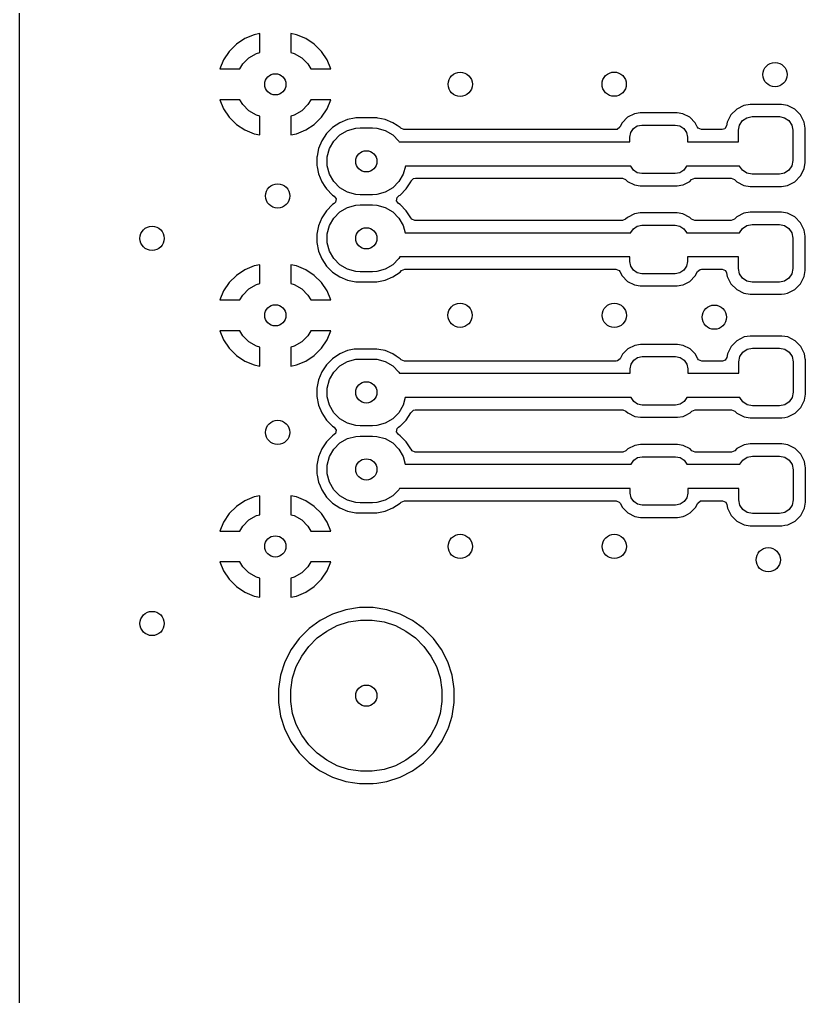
# Model space of a CAD drawing. Extents: x 2.36 to 5.14, y -5.39 to -2.61.
# Drawn here: x 2.364 to 2.874, y -3.992 to -3.358 of the extents above; entities that cross this region are included whole.
import ezdxf

# ---------------------------------------------------------------- set-up
doc = ezdxf.new("R2010")
doc.units = 0
doc.header["$MEASUREMENT"] = 0
doc.layers.add('BLACK', color=7, linetype='CONTINUOUS')

msp = doc.modelspace()

# ---------------------------------------------------------------- linework, layer by layer
at = {"layer": 'BLACK', "linetype": 'CONTINUOUS'}
for p, q in [((2.36396, -3.39), (2.36396, -3.28724)), ((2.52, -3.36709), (2.5163, -3.36782)), ((2.52, -3.3794), (2.52, -3.36709)), ((2.5437, -3.36782), (2.54, -3.36709)), ((2.54, -3.36709), (2.54, -3.3794)), ((2.51021, -3.37034), (2.50473, -3.37401)), ((2.5163, -3.36782), (2.51021, -3.37034)), ((2.5163, -3.36782), (2.5163, -3.36782)), ((2.54979, -3.37034), (2.5437, -3.36782)), ((2.5437, -3.36782), (2.5437, -3.36782)), ((2.55527, -3.37401), (2.54979, -3.37034)), ((2.50007, -3.37867), (2.49641, -3.38415)), ((2.50473, -3.37401), (2.50007, -3.37867)), ((2.50007, -3.37867), (2.50007, -3.37867)), ((2.50473, -3.37401), (2.50473, -3.37401)), ((2.51288, -3.38282), (2.51778, -3.37999)), ((2.51778, -3.37999), (2.52, -3.3794)), ((2.54, -3.3794), (2.54222, -3.37999)), ((2.54222, -3.37999), (2.54712, -3.38282)), ((2.55993, -3.37867), (2.55527, -3.37401)), ((2.56359, -3.38415), (2.55993, -3.37867)), ((2.49641, -3.38415), (2.49398, -3.39)), ((2.50888, -3.38682), (2.51288, -3.38282)), ((2.54712, -3.38282), (2.55112, -3.38682)), ((2.56602, -3.39), (2.56359, -3.38415)), ((2.36396, -3.44723), (2.36396, -3.39)), ((2.49398, -3.39), (2.50705, -3.39)), ((2.49398, -3.39), (2.49398, -3.39)), ((2.50705, -3.39), (2.50888, -3.38682)), ((2.55112, -3.38682), (2.55295, -3.39)), ((2.55295, -3.39), (2.56602, -3.39)), ((2.56602, -3.39), (2.56602, -3.39)), ((2.49398, -3.41), (2.49641, -3.41585)), ((2.50705, -3.41), (2.49398, -3.41)), ((2.50888, -3.41318), (2.50705, -3.41)), ((2.55295, -3.41), (2.55112, -3.41318)), ((2.56602, -3.41), (2.55295, -3.41)), ((2.56359, -3.41585), (2.56602, -3.41)), ((2.49641, -3.41585), (2.50007, -3.42133)), ((2.51288, -3.41718), (2.50888, -3.41318)), ((2.51778, -3.42001), (2.51288, -3.41718)), ((2.54712, -3.41718), (2.54222, -3.42001)), ((2.55112, -3.41318), (2.54712, -3.41718)), ((2.55993, -3.42133), (2.56359, -3.41585)), ((2.82946, -3.41614), (2.82571, -3.41989)), ((2.83419, -3.41373), (2.82946, -3.41614)), ((2.83811, -3.41311), (2.83419, -3.41373)), ((2.83419, -3.41373), (2.83419, -3.41373)), ((2.85846, -3.41311), (2.83811, -3.41311)), ((2.83811, -3.41311), (2.83811, -3.41311)), ((2.86239, -3.41373), (2.85846, -3.41311)), ((2.85846, -3.41311), (2.85846, -3.41311)), ((2.86712, -3.41614), (2.86239, -3.41373)), ((2.86239, -3.41373), (2.86239, -3.41373)), ((2.87087, -3.41989), (2.86712, -3.41614)), ((2.86712, -3.41614), (2.86712, -3.41614)), ((2.50007, -3.42133), (2.50473, -3.42599)), ((2.52, -3.4206), (2.51778, -3.42001)), ((2.52, -3.43291), (2.52, -3.4206)), ((2.54222, -3.42001), (2.54, -3.4206)), ((2.54, -3.4206), (2.54, -3.43291)), ((2.55527, -3.42599), (2.55993, -3.42133)), ((2.55993, -3.42133), (2.55993, -3.42133)), ((2.5769, -3.42291), (2.57178, -3.42504)), ((2.58148, -3.422), (2.5769, -3.42291)), ((2.5769, -3.42291), (2.5769, -3.42291)), ((2.58234, -3.42183), (2.58148, -3.422)), ((2.59577, -3.42183), (2.58234, -3.42183)), ((2.59663, -3.422), (2.59577, -3.42183)), ((2.60121, -3.42291), (2.59663, -3.422)), ((2.60634, -3.42504), (2.60121, -3.42291)), ((2.60121, -3.42291), (2.60121, -3.42291)), ((2.75859, -3.42143), (2.75506, -3.42496)), ((2.76304, -3.41916), (2.75859, -3.42143)), ((2.76673, -3.41858), (2.76304, -3.41916)), ((2.76304, -3.41916), (2.76304, -3.41916)), ((2.79087, -3.41858), (2.76673, -3.41858)), ((2.79456, -3.41916), (2.79087, -3.41858)), ((2.79901, -3.42143), (2.79456, -3.41916)), ((2.79456, -3.41916), (2.79456, -3.41916)), ((2.79456, -3.41916), (2.79456, -3.41916)), ((2.80254, -3.42496), (2.79901, -3.42143)), ((2.82571, -3.41989), (2.8233, -3.42462)), ((2.83125, -3.42647), (2.83317, -3.42359)), ((2.83317, -3.42359), (2.83604, -3.42167)), ((2.83604, -3.42167), (2.83943, -3.421)), ((2.83943, -3.421), (2.85715, -3.421)), ((2.85715, -3.421), (2.86054, -3.42167)), ((2.86054, -3.42167), (2.86341, -3.42359)), ((2.86341, -3.42359), (2.86533, -3.42647)), ((2.87328, -3.42462), (2.87087, -3.41989)), ((2.50473, -3.42599), (2.51021, -3.42966)), ((2.51021, -3.42966), (2.5163, -3.43218)), ((2.5437, -3.43218), (2.54979, -3.42966)), ((2.54979, -3.42966), (2.55527, -3.42599)), ((2.55527, -3.42599), (2.55527, -3.42599)), ((2.56716, -3.42812), (2.56324, -3.43204)), ((2.57178, -3.42504), (2.56716, -3.42812)), ((2.56716, -3.42812), (2.56716, -3.42812)), ((2.57194, -3.43282), (2.57683, -3.42999)), ((2.57683, -3.42999), (2.58229, -3.42853)), ((2.58229, -3.42853), (2.58512, -3.42835)), ((2.58512, -3.42835), (2.59299, -3.42835)), ((2.59299, -3.42835), (2.59582, -3.42853)), ((2.59582, -3.42853), (2.60128, -3.42999)), ((2.60128, -3.42999), (2.60617, -3.43282)), ((2.60897, -3.4268), (2.60634, -3.42504)), ((2.60634, -3.42504), (2.60634, -3.42504)), ((2.60634, -3.42504), (2.60634, -3.42504)), ((2.61095, -3.42812), (2.60897, -3.4268)), ((2.61138, -3.42855), (2.61095, -3.42812)), ((2.61344, -3.4294), (2.61138, -3.42855)), ((2.75101, -3.4294), (2.61344, -3.4294)), ((2.75191, -3.42926), (2.75101, -3.4294)), ((2.7536, -3.42781), (2.75191, -3.42926)), ((2.75379, -3.42745), (2.7536, -3.42781)), ((2.75506, -3.42496), (2.75379, -3.42745)), ((2.75506, -3.42496), (2.75506, -3.42496)), ((2.7607, -3.43133), (2.76241, -3.42878)), ((2.76241, -3.42878), (2.76496, -3.42707)), ((2.76496, -3.42707), (2.76797, -3.42647)), ((2.76797, -3.42647), (2.78963, -3.42647)), ((2.78963, -3.42647), (2.79264, -3.42707)), ((2.79264, -3.42707), (2.79519, -3.42878)), ((2.79519, -3.42878), (2.7969, -3.43133)), ((2.80384, -3.42751), (2.80254, -3.42496)), ((2.804, -3.42781), (2.80384, -3.42751)), ((2.80453, -3.42855), (2.804, -3.42781)), ((2.80659, -3.4294), (2.80453, -3.42855)), ((2.82005, -3.4294), (2.80659, -3.4294)), ((2.82177, -3.42885), (2.82005, -3.4294)), ((2.82293, -3.42695), (2.82177, -3.42885)), ((2.8233, -3.42462), (2.82293, -3.42695)), ((2.8233, -3.42462), (2.8233, -3.42462)), ((2.83057, -3.42986), (2.83125, -3.42647)), ((2.83057, -3.4373), (2.83057, -3.42986)), ((2.86533, -3.42647), (2.866, -3.42986)), ((2.866, -3.42986), (2.866, -3.44954)), ((2.8739, -3.42854), (2.87328, -3.42462)), ((2.8739, -3.45086), (2.8739, -3.42854)), ((2.8739, -3.42854), (2.8739, -3.42854)), ((2.5163, -3.43218), (2.5163, -3.43218)), ((2.5163, -3.43218), (2.52, -3.43291)), ((2.52, -3.43291), (2.52, -3.43291)), ((2.54, -3.43291), (2.5437, -3.43218)), ((2.5437, -3.43218), (2.5437, -3.43218)), ((2.56015, -3.43666), (2.55803, -3.44178)), ((2.56324, -3.43204), (2.56015, -3.43666)), ((2.56324, -3.43204), (2.56324, -3.43204)), ((2.56511, -3.44171), (2.56794, -3.43682)), ((2.56794, -3.43682), (2.57194, -3.43282)), ((2.60617, -3.43282), (2.61017, -3.43682)), ((2.61017, -3.43682), (2.61045, -3.4373)), ((2.7601, -3.43435), (2.7607, -3.43133)), ((2.7601, -3.4373), (2.7601, -3.43435)), ((2.7969, -3.43133), (2.7975, -3.43435)), ((2.7975, -3.43435), (2.7975, -3.4373)), ((2.55803, -3.44178), (2.55704, -3.44674)), ((2.55803, -3.44178), (2.55803, -3.44178)), ((2.56365, -3.44717), (2.56511, -3.44171)), ((2.61045, -3.4373), (2.7601, -3.4373)), ((2.7975, -3.4373), (2.83057, -3.4373)), ((2.36396, -3.54), (2.36396, -3.44723)), ((2.55704, -3.44674), (2.55695, -3.44723)), ((2.55695, -3.44723), (2.55695, -3.45277)), ((2.56365, -3.45283), (2.56365, -3.44717)), ((2.866, -3.44954), (2.86533, -3.45293)), ((2.55695, -3.45277), (2.55709, -3.45347)), ((2.55709, -3.45347), (2.55803, -3.45822)), ((2.56511, -3.45829), (2.56365, -3.45283)), ((2.6144, -3.45305), (2.613, -3.45829)), ((2.76069, -3.45305), (2.6144, -3.45305)), ((2.7607, -3.45311), (2.76069, -3.45305)), ((2.76241, -3.45566), (2.7607, -3.45311)), ((2.76496, -3.45737), (2.76241, -3.45566)), ((2.79519, -3.45566), (2.79264, -3.45737)), ((2.7969, -3.45311), (2.79519, -3.45566)), ((2.79691, -3.45305), (2.7969, -3.45311)), ((2.83132, -3.45305), (2.79691, -3.45305)), ((2.83317, -3.45581), (2.83132, -3.45305)), ((2.83604, -3.45773), (2.83317, -3.45581)), ((2.86341, -3.45581), (2.86054, -3.45773)), ((2.86533, -3.45293), (2.86341, -3.45581)), ((2.87087, -3.45951), (2.87328, -3.45478)), ((2.87328, -3.45478), (2.8739, -3.45086)), ((2.55803, -3.45822), (2.55803, -3.45822)), ((2.55803, -3.45822), (2.56012, -3.46326)), ((2.56794, -3.46318), (2.56511, -3.45829)), ((2.613, -3.45829), (2.61017, -3.46318)), ((2.61821, -3.46274), (2.61978, -3.46116)), ((2.61978, -3.46116), (2.6209, -3.46094)), ((2.6209, -3.46094), (2.75531, -3.46094)), ((2.75531, -3.46094), (2.75737, -3.46179)), ((2.75737, -3.46179), (2.75859, -3.46301)), ((2.76797, -3.45797), (2.76496, -3.45737)), ((2.78963, -3.45797), (2.76797, -3.45797)), ((2.79264, -3.45737), (2.78963, -3.45797)), ((2.79901, -3.46301), (2.80023, -3.46179)), ((2.80023, -3.46179), (2.80229, -3.46094)), ((2.80229, -3.46094), (2.82593, -3.46094)), ((2.82593, -3.46094), (2.82799, -3.46179)), ((2.82799, -3.46179), (2.82946, -3.46326)), ((2.83943, -3.4584), (2.83604, -3.45773)), ((2.85715, -3.4584), (2.83943, -3.4584)), ((2.86054, -3.45773), (2.85715, -3.4584)), ((2.86712, -3.46326), (2.87087, -3.45951)), ((2.56012, -3.46326), (2.56015, -3.46334)), ((2.56015, -3.46334), (2.56213, -3.46629)), ((2.56213, -3.46629), (2.56324, -3.46796)), ((2.56324, -3.46796), (2.56716, -3.47188)), ((2.57194, -3.46718), (2.56794, -3.46318)), ((2.57683, -3.47001), (2.57194, -3.46718)), ((2.60617, -3.46718), (2.60128, -3.47001)), ((2.61017, -3.46318), (2.60617, -3.46718)), ((2.61095, -3.47188), (2.61487, -3.46796)), ((2.61487, -3.46796), (2.61796, -3.46334)), ((2.61796, -3.46334), (2.61809, -3.46301)), ((2.61809, -3.46301), (2.61821, -3.46274)), ((2.75859, -3.46301), (2.76304, -3.46528)), ((2.76304, -3.46528), (2.76673, -3.46586)), ((2.76673, -3.46586), (2.79087, -3.46586)), ((2.79087, -3.46586), (2.79456, -3.46528)), ((2.79087, -3.46586), (2.79087, -3.46586)), ((2.79456, -3.46528), (2.79464, -3.46523)), ((2.79456, -3.46528), (2.79456, -3.46528)), ((2.79464, -3.46523), (2.79901, -3.46301)), ((2.82946, -3.46326), (2.83419, -3.46567)), ((2.83419, -3.46567), (2.83811, -3.46629)), ((2.83811, -3.46629), (2.83811, -3.46629)), ((2.83811, -3.46629), (2.85846, -3.46629)), ((2.85846, -3.46629), (2.8611, -3.46588)), ((2.8611, -3.46588), (2.86239, -3.46567)), ((2.86239, -3.46567), (2.86712, -3.46326)), ((2.56716, -3.47188), (2.5682, -3.47258)), ((2.5682, -3.47258), (2.56944, -3.47443)), ((2.56944, -3.47443), (2.56901, -3.47662)), ((2.58229, -3.47147), (2.57683, -3.47001)), ((2.58512, -3.47165), (2.58229, -3.47147)), ((2.59299, -3.47165), (2.58512, -3.47165)), ((2.59582, -3.47147), (2.59299, -3.47165)), ((2.60128, -3.47001), (2.59582, -3.47147)), ((2.60867, -3.47557), (2.6091, -3.47338)), ((2.6091, -3.47338), (2.60991, -3.47258)), ((2.60991, -3.47258), (2.6104, -3.47225)), ((2.6104, -3.47225), (2.61095, -3.47188)), ((2.56716, -3.47812), (2.56324, -3.48204)), ((2.5682, -3.47742), (2.56716, -3.47812)), ((2.56716, -3.47812), (2.56716, -3.47812)), ((2.56901, -3.47662), (2.5682, -3.47742)), ((2.57194, -3.48282), (2.57683, -3.47999)), ((2.57683, -3.47999), (2.58229, -3.47853)), ((2.58229, -3.47853), (2.58512, -3.47835)), ((2.58512, -3.47835), (2.59299, -3.47835)), ((2.59299, -3.47835), (2.59582, -3.47853)), ((2.59582, -3.47853), (2.60128, -3.47999)), ((2.60128, -3.47999), (2.60617, -3.48282)), ((2.60991, -3.47742), (2.60867, -3.47557)), ((2.61095, -3.47812), (2.60991, -3.47742)), ((2.61487, -3.48204), (2.61095, -3.47812)), ((2.61095, -3.47812), (2.61095, -3.47812)), ((2.56015, -3.48666), (2.55803, -3.49178)), ((2.56324, -3.48204), (2.56015, -3.48666)), ((2.56324, -3.48204), (2.56324, -3.48204)), ((2.56511, -3.49171), (2.56794, -3.48682)), ((2.56794, -3.48682), (2.57194, -3.48282)), ((2.60617, -3.48282), (2.61017, -3.48682)), ((2.61017, -3.48682), (2.613, -3.49171)), ((2.61796, -3.48666), (2.61487, -3.48204)), ((2.61796, -3.48667), (2.61796, -3.48666)), ((2.61796, -3.48666), (2.61796, -3.48666)), ((2.61802, -3.48678), (2.61796, -3.48667)), ((2.61803, -3.48678), (2.61802, -3.48678)), ((2.61859, -3.48761), (2.61803, -3.48678)), ((2.62065, -3.48846), (2.61859, -3.48761)), ((2.75737, -3.48761), (2.75531, -3.48846)), ((2.75859, -3.48639), (2.75737, -3.48761)), ((2.76304, -3.48412), (2.75859, -3.48639)), ((2.76673, -3.48354), (2.76304, -3.48412)), ((2.76304, -3.48412), (2.76304, -3.48412)), ((2.79087, -3.48354), (2.76673, -3.48354)), ((2.79456, -3.48412), (2.79087, -3.48354)), ((2.79901, -3.48639), (2.79456, -3.48412)), ((2.79456, -3.48412), (2.79456, -3.48412)), ((2.79456, -3.48412), (2.79456, -3.48412)), ((2.80023, -3.48761), (2.79901, -3.48639)), ((2.79901, -3.48639), (2.79901, -3.48639)), ((2.80229, -3.48846), (2.80023, -3.48761)), ((2.82799, -3.48761), (2.82593, -3.48846)), ((2.82946, -3.48614), (2.82799, -3.48761)), ((2.83419, -3.48373), (2.82946, -3.48614)), ((2.82946, -3.48614), (2.82946, -3.48614)), ((2.83811, -3.48311), (2.83419, -3.48373)), ((2.83419, -3.48373), (2.83419, -3.48373)), ((2.85846, -3.48311), (2.83811, -3.48311)), ((2.83811, -3.48311), (2.83811, -3.48311)), ((2.86239, -3.48373), (2.85846, -3.48311)), ((2.85846, -3.48311), (2.85846, -3.48311)), ((2.86712, -3.48614), (2.86239, -3.48373)), ((2.86239, -3.48373), (2.86239, -3.48373)), ((2.87087, -3.48989), (2.86712, -3.48614)), ((2.86712, -3.48614), (2.86712, -3.48614)), ((2.55803, -3.49178), (2.55695, -3.49723)), ((2.55803, -3.49178), (2.55803, -3.49178)), ((2.56365, -3.49717), (2.56511, -3.49171)), ((2.613, -3.49171), (2.61424, -3.49635)), ((2.75531, -3.48846), (2.62065, -3.48846)), ((2.7607, -3.49629), (2.76241, -3.49374)), ((2.76241, -3.49374), (2.76496, -3.49203)), ((2.76496, -3.49203), (2.76797, -3.49143)), ((2.76797, -3.49143), (2.78963, -3.49143)), ((2.78963, -3.49143), (2.79264, -3.49203)), ((2.79264, -3.49203), (2.79519, -3.49374)), ((2.79519, -3.49374), (2.7969, -3.49629)), ((2.82593, -3.48846), (2.80229, -3.48846)), ((2.83132, -3.49635), (2.83317, -3.49359)), ((2.83317, -3.49359), (2.83604, -3.49167)), ((2.83604, -3.49167), (2.83943, -3.491)), ((2.83943, -3.491), (2.85715, -3.491)), ((2.85715, -3.491), (2.86054, -3.49167)), ((2.86054, -3.49167), (2.86341, -3.49359)), ((2.86341, -3.49359), (2.86533, -3.49647)), ((2.87328, -3.49462), (2.87087, -3.48989)), ((2.55695, -3.49723), (2.55695, -3.50277)), ((2.56365, -3.50283), (2.56365, -3.49717)), ((2.61424, -3.49635), (2.76069, -3.49635)), ((2.76069, -3.49635), (2.7607, -3.49629)), ((2.7969, -3.49629), (2.79691, -3.49635)), ((2.79691, -3.49635), (2.83132, -3.49635)), ((2.86533, -3.49647), (2.866, -3.49986)), ((2.866, -3.49986), (2.866, -3.51954)), ((2.8739, -3.49854), (2.87328, -3.49462)), ((2.8739, -3.52086), (2.8739, -3.49854)), ((2.55695, -3.50277), (2.55803, -3.50822)), ((2.56511, -3.50829), (2.56365, -3.50283)), ((2.55803, -3.50822), (2.55803, -3.50822)), ((2.55803, -3.50822), (2.56015, -3.51334)), ((2.56794, -3.51318), (2.56511, -3.50829)), ((2.57194, -3.51718), (2.56794, -3.51318)), ((2.61017, -3.51318), (2.60617, -3.51718)), ((2.61079, -3.5121), (2.61017, -3.51318)), ((2.7601, -3.5121), (2.61079, -3.5121)), ((2.7601, -3.51505), (2.7601, -3.5121)), ((2.83057, -3.5121), (2.7975, -3.5121)), ((2.7975, -3.5121), (2.7975, -3.51505)), ((2.83057, -3.51954), (2.83057, -3.5121)), ((2.5163, -3.51782), (2.51021, -3.52034)), ((2.52, -3.51709), (2.5163, -3.51782)), ((2.5163, -3.51782), (2.5163, -3.51782)), ((2.52, -3.5294), (2.52, -3.51709)), ((2.5437, -3.51782), (2.54, -3.51709)), ((2.54, -3.51709), (2.54, -3.5294)), ((2.54979, -3.52034), (2.5437, -3.51782)), ((2.5437, -3.51782), (2.5437, -3.51782)), ((2.56015, -3.51334), (2.56324, -3.51796)), ((2.56324, -3.51796), (2.56716, -3.52188)), ((2.57683, -3.52001), (2.57194, -3.51718)), ((2.60617, -3.51718), (2.60128, -3.52001)), ((2.7607, -3.51807), (2.7601, -3.51505)), ((2.76241, -3.52062), (2.7607, -3.51807)), ((2.7969, -3.51807), (2.79519, -3.52062)), ((2.7975, -3.51505), (2.7969, -3.51807)), ((2.83125, -3.52293), (2.83057, -3.51954)), ((2.866, -3.51954), (2.86533, -3.52293)), ((2.50473, -3.52401), (2.50007, -3.52867)), ((2.51021, -3.52034), (2.50473, -3.52401)), ((2.50473, -3.52401), (2.50473, -3.52401)), ((2.55527, -3.52401), (2.54979, -3.52034)), ((2.55993, -3.52867), (2.55527, -3.52401)), ((2.56716, -3.52188), (2.57177, -3.52496)), ((2.57177, -3.52496), (2.5769, -3.52709)), ((2.58229, -3.52147), (2.57683, -3.52001)), ((2.58512, -3.52165), (2.58229, -3.52147)), ((2.59299, -3.52165), (2.58512, -3.52165)), ((2.59582, -3.52147), (2.59299, -3.52165)), ((2.60128, -3.52001), (2.59582, -3.52147)), ((2.60121, -3.52709), (2.60634, -3.52496)), ((2.60634, -3.52496), (2.61095, -3.52188)), ((2.61095, -3.52188), (2.61198, -3.52085)), ((2.61198, -3.52085), (2.61404, -3.52)), ((2.61404, -3.52), (2.75101, -3.52)), ((2.75101, -3.52), (2.75307, -3.52085)), ((2.75307, -3.52085), (2.7536, -3.52159)), ((2.7536, -3.52159), (2.75506, -3.52444)), ((2.75506, -3.52444), (2.75859, -3.52797)), ((2.76496, -3.52233), (2.76241, -3.52062)), ((2.76797, -3.52293), (2.76496, -3.52233)), ((2.78963, -3.52293), (2.76797, -3.52293)), ((2.79264, -3.52233), (2.78963, -3.52293)), ((2.79519, -3.52062), (2.79264, -3.52233)), ((2.79901, -3.52797), (2.80254, -3.52444)), ((2.80254, -3.52444), (2.804, -3.52159)), ((2.804, -3.52159), (2.80569, -3.52014)), ((2.80569, -3.52014), (2.80659, -3.52)), ((2.80659, -3.52), (2.82005, -3.52)), ((2.82005, -3.52), (2.82211, -3.52085)), ((2.82211, -3.52085), (2.82293, -3.52245)), ((2.82293, -3.52245), (2.8233, -3.52478)), ((2.8233, -3.52478), (2.8233, -3.52478)), ((2.8233, -3.52478), (2.82571, -3.52951)), ((2.83317, -3.52581), (2.83125, -3.52293)), ((2.83604, -3.52773), (2.83317, -3.52581)), ((2.86341, -3.52581), (2.86054, -3.52773)), ((2.86533, -3.52293), (2.86341, -3.52581)), ((2.87087, -3.52951), (2.87328, -3.52478)), ((2.87328, -3.52478), (2.8739, -3.52086)), ((2.50007, -3.52867), (2.49641, -3.53415)), ((2.50007, -3.52867), (2.50007, -3.52867)), ((2.51288, -3.53282), (2.51778, -3.52999)), ((2.51778, -3.52999), (2.52, -3.5294)), ((2.54, -3.5294), (2.54222, -3.52999)), ((2.54222, -3.52999), (2.54712, -3.53282)), ((2.56359, -3.53415), (2.55993, -3.52867)), ((2.5769, -3.52709), (2.58234, -3.52817)), ((2.58234, -3.52817), (2.58234, -3.52817)), ((2.58234, -3.52817), (2.59577, -3.52817)), ((2.59577, -3.52817), (2.60121, -3.52709)), ((2.59577, -3.52817), (2.59577, -3.52817)), ((2.75859, -3.52797), (2.76304, -3.53024)), ((2.76304, -3.53024), (2.76673, -3.53082)), ((2.76673, -3.53082), (2.79087, -3.53082)), ((2.79087, -3.53082), (2.79456, -3.53024)), ((2.79087, -3.53082), (2.79087, -3.53082)), ((2.79456, -3.53024), (2.79474, -3.53015)), ((2.79456, -3.53024), (2.79456, -3.53024)), ((2.79474, -3.53015), (2.79901, -3.52797)), ((2.82571, -3.52951), (2.82946, -3.53326)), ((2.83943, -3.5284), (2.83604, -3.52773)), ((2.85715, -3.5284), (2.83943, -3.5284)), ((2.86054, -3.52773), (2.85715, -3.5284)), ((2.86712, -3.53326), (2.87087, -3.52951)), ((2.49641, -3.53415), (2.49398, -3.54)), ((2.50705, -3.54), (2.50888, -3.53682)), ((2.50888, -3.53682), (2.51288, -3.53282)), ((2.54712, -3.53282), (2.55112, -3.53682)), ((2.55112, -3.53682), (2.55295, -3.54)), ((2.56602, -3.54), (2.56359, -3.53415)), ((2.82946, -3.53326), (2.83419, -3.53567)), ((2.83419, -3.53567), (2.83811, -3.53629)), ((2.83811, -3.53629), (2.83811, -3.53629)), ((2.83811, -3.53629), (2.85846, -3.53629)), ((2.85846, -3.53629), (2.86043, -3.53598)), ((2.86043, -3.53598), (2.86239, -3.53567)), ((2.86239, -3.53567), (2.86712, -3.53326)), ((2.36396, -3.59723), (2.36396, -3.54)), ((2.49398, -3.54), (2.50705, -3.54)), ((2.49398, -3.54), (2.49398, -3.54)), ((2.55295, -3.54), (2.56602, -3.54)), ((2.56602, -3.54), (2.56602, -3.54)), ((2.49398, -3.56), (2.49641, -3.56585)), ((2.50705, -3.56), (2.49398, -3.56)), ((2.50888, -3.56318), (2.50705, -3.56)), ((2.51288, -3.56718), (2.50888, -3.56318)), ((2.55112, -3.56318), (2.54712, -3.56718)), ((2.55295, -3.56), (2.55112, -3.56318)), ((2.56602, -3.56), (2.55295, -3.56)), ((2.56359, -3.56585), (2.56602, -3.56)), ((2.83831, -3.56341), (2.83439, -3.56403)), ((2.85866, -3.56341), (2.83831, -3.56341)), ((2.83831, -3.56341), (2.83831, -3.56341)), ((2.86259, -3.56403), (2.85866, -3.56341)), ((2.85866, -3.56341), (2.85866, -3.56341)), ((2.49641, -3.56585), (2.50007, -3.57133)), ((2.51778, -3.57001), (2.51288, -3.56718)), ((2.52, -3.5706), (2.51778, -3.57001)), ((2.54222, -3.57001), (2.54, -3.5706)), ((2.54712, -3.56718), (2.54222, -3.57001)), ((2.55993, -3.57133), (2.56359, -3.56585)), ((2.76324, -3.56946), (2.75879, -3.57173)), ((2.76693, -3.56888), (2.76324, -3.56946)), ((2.76324, -3.56946), (2.76324, -3.56946)), ((2.79107, -3.56888), (2.76693, -3.56888)), ((2.79476, -3.56946), (2.79107, -3.56888)), ((2.79921, -3.57173), (2.79476, -3.56946)), ((2.79476, -3.56946), (2.79476, -3.56946)), ((2.79476, -3.56946), (2.79476, -3.56946)), ((2.82591, -3.57019), (2.8235, -3.57492)), ((2.82966, -3.56644), (2.82591, -3.57019)), ((2.83439, -3.56403), (2.82966, -3.56644)), ((2.83439, -3.56403), (2.83439, -3.56403)), ((2.86732, -3.56644), (2.86259, -3.56403)), ((2.86259, -3.56403), (2.86259, -3.56403)), ((2.87107, -3.57019), (2.86732, -3.56644)), ((2.86732, -3.56644), (2.86732, -3.56644)), ((2.87347, -3.57491), (2.87107, -3.57019)), ((2.50007, -3.57133), (2.50473, -3.57599)), ((2.50473, -3.57599), (2.51021, -3.57966)), ((2.52, -3.58291), (2.52, -3.5706)), ((2.54, -3.5706), (2.54, -3.58291)), ((2.54979, -3.57966), (2.55527, -3.57599)), ((2.55527, -3.57599), (2.55993, -3.57133)), ((2.55527, -3.57599), (2.55527, -3.57599)), ((2.55993, -3.57133), (2.55993, -3.57133)), ((2.57178, -3.57504), (2.56716, -3.57812)), ((2.5769, -3.57291), (2.57178, -3.57504)), ((2.58127, -3.57204), (2.5769, -3.57291)), ((2.5769, -3.57291), (2.5769, -3.57291)), ((2.58234, -3.57183), (2.58127, -3.57204)), ((2.59577, -3.57183), (2.58234, -3.57183)), ((2.59709, -3.57209), (2.59577, -3.57183)), ((2.60121, -3.57291), (2.59709, -3.57209)), ((2.60634, -3.57504), (2.60121, -3.57291)), ((2.60121, -3.57291), (2.60121, -3.57291)), ((2.60835, -3.57638), (2.60634, -3.57504)), ((2.60634, -3.57504), (2.60634, -3.57504)), ((2.60634, -3.57504), (2.60634, -3.57504)), ((2.61095, -3.57812), (2.60835, -3.57638)), ((2.75526, -3.57526), (2.75399, -3.57774)), ((2.75879, -3.57173), (2.75526, -3.57526)), ((2.75526, -3.57526), (2.75526, -3.57526)), ((2.80274, -3.57526), (2.79921, -3.57173)), ((2.80409, -3.57791), (2.80274, -3.57526)), ((2.8235, -3.57492), (2.82313, -3.57725)), ((2.8235, -3.57492), (2.8235, -3.57492)), ((2.83145, -3.57677), (2.83337, -3.57389)), ((2.83337, -3.57389), (2.83624, -3.57197)), ((2.83624, -3.57197), (2.83963, -3.5713)), ((2.83963, -3.5713), (2.85735, -3.5713)), ((2.85735, -3.5713), (2.86074, -3.57197)), ((2.86074, -3.57197), (2.86361, -3.57389)), ((2.86361, -3.57389), (2.86553, -3.57677)), ((2.87348, -3.57492), (2.87347, -3.57491)), ((2.87398, -3.57812), (2.87348, -3.57492)), ((2.87348, -3.57492), (2.87348, -3.57492)), ((2.51021, -3.57966), (2.5163, -3.58218)), ((2.5163, -3.58218), (2.5163, -3.58218)), ((2.5163, -3.58218), (2.52, -3.58291)), ((2.52, -3.58291), (2.52, -3.58291)), ((2.54, -3.58291), (2.5437, -3.58218)), ((2.5437, -3.58218), (2.54979, -3.57966)), ((2.5437, -3.58218), (2.5437, -3.58218)), ((2.56324, -3.58204), (2.56015, -3.58666)), ((2.56716, -3.57812), (2.56324, -3.58204)), ((2.56324, -3.58204), (2.56324, -3.58204)), ((2.56716, -3.57812), (2.56716, -3.57812)), ((2.56794, -3.58682), (2.57194, -3.58282)), ((2.57194, -3.58282), (2.57683, -3.57999)), ((2.57683, -3.57999), (2.58229, -3.57853)), ((2.58229, -3.57853), (2.58512, -3.57835)), ((2.58512, -3.57835), (2.59299, -3.57835)), ((2.59299, -3.57835), (2.59582, -3.57853)), ((2.59582, -3.57853), (2.60128, -3.57999)), ((2.60128, -3.57999), (2.60617, -3.58282)), ((2.60617, -3.58282), (2.61017, -3.58682)), ((2.61168, -3.57885), (2.61095, -3.57812)), ((2.61374, -3.5797), (2.61168, -3.57885)), ((2.75121, -3.5797), (2.61374, -3.5797)), ((2.75211, -3.57956), (2.75121, -3.5797)), ((2.7538, -3.57811), (2.75211, -3.57956)), ((2.75399, -3.57774), (2.7538, -3.57811)), ((2.7603, -3.58465), (2.7609, -3.58163)), ((2.7609, -3.58163), (2.76261, -3.57908)), ((2.76261, -3.57908), (2.76516, -3.57737)), ((2.76516, -3.57737), (2.76817, -3.57677)), ((2.76817, -3.57677), (2.78983, -3.57677)), ((2.78983, -3.57677), (2.79284, -3.57737)), ((2.79284, -3.57737), (2.79539, -3.57908)), ((2.79539, -3.57908), (2.7971, -3.58163)), ((2.7971, -3.58163), (2.7977, -3.58465)), ((2.8042, -3.57811), (2.80409, -3.57791)), ((2.80473, -3.57885), (2.8042, -3.57811)), ((2.80679, -3.5797), (2.80473, -3.57885)), ((2.82025, -3.5797), (2.80679, -3.5797)), ((2.82197, -3.57915), (2.82025, -3.5797)), ((2.82313, -3.57725), (2.82197, -3.57915)), ((2.83077, -3.58016), (2.83145, -3.57677)), ((2.83077, -3.5876), (2.83077, -3.58016)), ((2.86553, -3.57677), (2.8662, -3.58016)), ((2.8662, -3.58016), (2.8662, -3.59984)), ((2.8741, -3.57884), (2.87398, -3.57812)), ((2.8741, -3.60116), (2.8741, -3.57884)), ((2.56015, -3.58666), (2.55803, -3.59178)), ((2.56511, -3.59171), (2.56794, -3.58682)), ((2.61017, -3.58682), (2.61062, -3.5876)), ((2.61062, -3.5876), (2.7603, -3.5876)), ((2.7603, -3.5876), (2.7603, -3.58465)), ((2.7977, -3.58465), (2.7977, -3.5876)), ((2.7977, -3.5876), (2.83077, -3.5876)), ((2.55803, -3.59178), (2.55695, -3.59723)), ((2.55803, -3.59178), (2.55803, -3.59178)), ((2.56365, -3.59717), (2.56511, -3.59171)), ((2.36396, -3.69), (2.36396, -3.59723)), ((2.55695, -3.59723), (2.55695, -3.60277)), ((2.56365, -3.60283), (2.56365, -3.59717)), ((2.8662, -3.59984), (2.86553, -3.60323)), ((2.87348, -3.60508), (2.8741, -3.60116)), ((2.55695, -3.60277), (2.55803, -3.60822)), ((2.55803, -3.60822), (2.55803, -3.60822)), ((2.55803, -3.60822), (2.56014, -3.6133)), ((2.56511, -3.60829), (2.56365, -3.60283)), ((2.56794, -3.61318), (2.56511, -3.60829)), ((2.613, -3.60829), (2.61017, -3.61318)), ((2.61432, -3.60335), (2.613, -3.60829)), ((2.76089, -3.60335), (2.61432, -3.60335)), ((2.7609, -3.60341), (2.76089, -3.60335)), ((2.76261, -3.60596), (2.7609, -3.60341)), ((2.76516, -3.60767), (2.76261, -3.60596)), ((2.76817, -3.60827), (2.76516, -3.60767)), ((2.78983, -3.60827), (2.76817, -3.60827)), ((2.79284, -3.60767), (2.78983, -3.60827)), ((2.79539, -3.60596), (2.79284, -3.60767)), ((2.7971, -3.60341), (2.79539, -3.60596)), ((2.79711, -3.60335), (2.7971, -3.60341)), ((2.83152, -3.60335), (2.79711, -3.60335)), ((2.83337, -3.60611), (2.83152, -3.60335)), ((2.83624, -3.60803), (2.83337, -3.60611)), ((2.83963, -3.6087), (2.83624, -3.60803)), ((2.86074, -3.60803), (2.85735, -3.6087)), ((2.86361, -3.60611), (2.86074, -3.60803)), ((2.86553, -3.60323), (2.86361, -3.60611)), ((2.87107, -3.60981), (2.87348, -3.60508)), ((2.56014, -3.6133), (2.56015, -3.61334)), ((2.56015, -3.61334), (2.56122, -3.61494)), ((2.57194, -3.61718), (2.56794, -3.61318)), ((2.61017, -3.61318), (2.60617, -3.61718)), ((2.61487, -3.61796), (2.61796, -3.61334)), ((2.61796, -3.61334), (2.61808, -3.61304)), ((2.61808, -3.61304), (2.61966, -3.61146)), ((2.61966, -3.61146), (2.62077, -3.61124)), ((2.62077, -3.61124), (2.75551, -3.61124)), ((2.75551, -3.61124), (2.75757, -3.61209)), ((2.75757, -3.61209), (2.75879, -3.61331)), ((2.75879, -3.61331), (2.76324, -3.61558)), ((2.79601, -3.61494), (2.79921, -3.61331)), ((2.79921, -3.61331), (2.80043, -3.61209)), ((2.80043, -3.61209), (2.80249, -3.61124)), ((2.80249, -3.61124), (2.82613, -3.61124)), ((2.82613, -3.61124), (2.82819, -3.61209)), ((2.82819, -3.61209), (2.82966, -3.61356)), ((2.82966, -3.61356), (2.83439, -3.61597)), ((2.85735, -3.6087), (2.83963, -3.6087)), ((2.86259, -3.61597), (2.86732, -3.61356)), ((2.86732, -3.61356), (2.87107, -3.60981)), ((2.56122, -3.61494), (2.56324, -3.61796)), ((2.56324, -3.61796), (2.56716, -3.62188)), ((2.57683, -3.62001), (2.57194, -3.61718)), ((2.58229, -3.62147), (2.57683, -3.62001)), ((2.60128, -3.62001), (2.59582, -3.62147)), ((2.60617, -3.61718), (2.60128, -3.62001)), ((2.61095, -3.62188), (2.61487, -3.61796)), ((2.76324, -3.61558), (2.76693, -3.61616)), ((2.76693, -3.61616), (2.79107, -3.61616)), ((2.79107, -3.61616), (2.79476, -3.61558)), ((2.79107, -3.61616), (2.79107, -3.61616)), ((2.79476, -3.61558), (2.79601, -3.61494)), ((2.79476, -3.61558), (2.79476, -3.61558)), ((2.83439, -3.61597), (2.83831, -3.61659)), ((2.83831, -3.61659), (2.83831, -3.61659)), ((2.83831, -3.61659), (2.85866, -3.61659)), ((2.85866, -3.61659), (2.86063, -3.61628)), ((2.86063, -3.61628), (2.86259, -3.61597)), ((2.56716, -3.62188), (2.5682, -3.62258)), ((2.5682, -3.62258), (2.56944, -3.62443)), ((2.56901, -3.62662), (2.5682, -3.62742)), ((2.56944, -3.62443), (2.56901, -3.62662)), ((2.58512, -3.62165), (2.58229, -3.62147)), ((2.59299, -3.62165), (2.58512, -3.62165)), ((2.59582, -3.62147), (2.59299, -3.62165)), ((2.60867, -3.62557), (2.6091, -3.62338)), ((2.60991, -3.62742), (2.60867, -3.62557)), ((2.6091, -3.62338), (2.60991, -3.62258)), ((2.60991, -3.62258), (2.61089, -3.62192)), ((2.61089, -3.62192), (2.61095, -3.62188)), ((2.56324, -3.63204), (2.56015, -3.63666)), ((2.56716, -3.62812), (2.56324, -3.63204)), ((2.56324, -3.63204), (2.56324, -3.63204)), ((2.5682, -3.62742), (2.56716, -3.62812)), ((2.56716, -3.62812), (2.56716, -3.62812)), ((2.56794, -3.63682), (2.57194, -3.63282)), ((2.57194, -3.63282), (2.57683, -3.62999)), ((2.57683, -3.62999), (2.58229, -3.62853)), ((2.58229, -3.62853), (2.58512, -3.62835)), ((2.58512, -3.62835), (2.59299, -3.62835)), ((2.59299, -3.62835), (2.59582, -3.62853)), ((2.59582, -3.62853), (2.60128, -3.62999)), ((2.60128, -3.62999), (2.60617, -3.63282)), ((2.60617, -3.63282), (2.61017, -3.63682)), ((2.61095, -3.62812), (2.60991, -3.62742)), ((2.61487, -3.63204), (2.61095, -3.62812)), ((2.61095, -3.62812), (2.61095, -3.62812)), ((2.61095, -3.62812), (2.61095, -3.62812)), ((2.61796, -3.63666), (2.61487, -3.63204)), ((2.83831, -3.63341), (2.83439, -3.63403)), ((2.85866, -3.63341), (2.83831, -3.63341)), ((2.83831, -3.63341), (2.83831, -3.63341)), ((2.86259, -3.63403), (2.85866, -3.63341)), ((2.85866, -3.63341), (2.85866, -3.63341)), ((2.56015, -3.63666), (2.55803, -3.64178)), ((2.56511, -3.64171), (2.56794, -3.63682)), ((2.61017, -3.63682), (2.613, -3.64171)), ((2.61797, -3.63669), (2.61796, -3.63666)), ((2.61808, -3.63696), (2.61797, -3.63669)), ((2.61871, -3.63791), (2.61808, -3.63696)), ((2.62077, -3.63876), (2.61871, -3.63791)), ((2.75551, -3.63876), (2.62077, -3.63876)), ((2.75757, -3.63791), (2.75551, -3.63876)), ((2.75879, -3.63669), (2.75757, -3.63791)), ((2.76324, -3.63442), (2.75879, -3.63669)), ((2.76693, -3.63384), (2.76324, -3.63442)), ((2.76324, -3.63442), (2.76324, -3.63442)), ((2.79107, -3.63384), (2.76693, -3.63384)), ((2.79476, -3.63442), (2.79107, -3.63384)), ((2.79921, -3.63669), (2.79476, -3.63442)), ((2.79476, -3.63442), (2.79476, -3.63442)), ((2.79476, -3.63442), (2.79476, -3.63442)), ((2.80043, -3.63791), (2.79921, -3.63669)), ((2.79921, -3.63669), (2.79921, -3.63669)), ((2.80249, -3.63876), (2.80043, -3.63791)), ((2.82613, -3.63876), (2.80249, -3.63876)), ((2.82819, -3.63791), (2.82613, -3.63876)), ((2.82966, -3.63644), (2.82819, -3.63791)), ((2.83439, -3.63403), (2.82966, -3.63644)), ((2.82966, -3.63644), (2.82966, -3.63644)), ((2.83439, -3.63403), (2.83439, -3.63403)), ((2.86732, -3.63644), (2.86259, -3.63403)), ((2.86259, -3.63403), (2.86259, -3.63403)), ((2.87107, -3.64019), (2.86732, -3.63644)), ((2.86732, -3.63644), (2.86732, -3.63644)), ((2.55779, -3.64298), (2.55695, -3.64723)), ((2.55803, -3.64178), (2.55779, -3.64298)), ((2.55803, -3.64178), (2.55803, -3.64178)), ((2.56365, -3.64717), (2.56511, -3.64171)), ((2.613, -3.64171), (2.61432, -3.64665)), ((2.7609, -3.64659), (2.76261, -3.64404)), ((2.76261, -3.64404), (2.76516, -3.64233)), ((2.76516, -3.64233), (2.76817, -3.64173)), ((2.76817, -3.64173), (2.78983, -3.64173)), ((2.78983, -3.64173), (2.79284, -3.64233)), ((2.79284, -3.64233), (2.79539, -3.64404)), ((2.79539, -3.64404), (2.7971, -3.64659)), ((2.83152, -3.64665), (2.83337, -3.64389)), ((2.83337, -3.64389), (2.83624, -3.64197)), ((2.83624, -3.64197), (2.83963, -3.6413)), ((2.83963, -3.6413), (2.85735, -3.6413)), ((2.85735, -3.6413), (2.86074, -3.64197)), ((2.86074, -3.64197), (2.86361, -3.64389)), ((2.86361, -3.64389), (2.86553, -3.64677)), ((2.87342, -3.6448), (2.87107, -3.64019)), ((2.87348, -3.64492), (2.87342, -3.6448)), ((2.87394, -3.64783), (2.87348, -3.64492)), ((2.87348, -3.64492), (2.87348, -3.64492)), ((2.55695, -3.64723), (2.55695, -3.65277)), ((2.55695, -3.65277), (2.55715, -3.6538)), ((2.56365, -3.65283), (2.56365, -3.64717)), ((2.61432, -3.64665), (2.76089, -3.64665)), ((2.76089, -3.64665), (2.7609, -3.64659)), ((2.7971, -3.64659), (2.79711, -3.64665)), ((2.79711, -3.64665), (2.83152, -3.64665)), ((2.86553, -3.64677), (2.8662, -3.65016)), ((2.8662, -3.65016), (2.8662, -3.66984)), ((2.8741, -3.64884), (2.87394, -3.64783)), ((2.8741, -3.67116), (2.8741, -3.64884)), ((2.55715, -3.6538), (2.55803, -3.65822)), ((2.55803, -3.65822), (2.55803, -3.65822)), ((2.55803, -3.65822), (2.55902, -3.66061)), ((2.56511, -3.65829), (2.56365, -3.65283)), ((2.56794, -3.66318), (2.56511, -3.65829)), ((2.55902, -3.66061), (2.56015, -3.66334)), ((2.56015, -3.66334), (2.56324, -3.66796)), ((2.57194, -3.66718), (2.56794, -3.66318)), ((2.61017, -3.66318), (2.60617, -3.66718)), ((2.61062, -3.6624), (2.61017, -3.66318)), ((2.7603, -3.6624), (2.61062, -3.6624)), ((2.7603, -3.66535), (2.7603, -3.6624)), ((2.7609, -3.66837), (2.7603, -3.66535)), ((2.7977, -3.66535), (2.7971, -3.66837)), ((2.83077, -3.6624), (2.7977, -3.6624)), ((2.7977, -3.6624), (2.7977, -3.66535)), ((2.83077, -3.66984), (2.83077, -3.6624)), ((2.51021, -3.67034), (2.50473, -3.67401)), ((2.5163, -3.66782), (2.51021, -3.67034)), ((2.52, -3.66709), (2.5163, -3.66782)), ((2.5163, -3.66782), (2.5163, -3.66782)), ((2.52, -3.6794), (2.52, -3.66709)), ((2.5437, -3.66782), (2.54, -3.66709)), ((2.54, -3.66709), (2.54, -3.6794)), ((2.54979, -3.67034), (2.5437, -3.66782)), ((2.5437, -3.66782), (2.5437, -3.66782)), ((2.55527, -3.67401), (2.54979, -3.67034)), ((2.56324, -3.66796), (2.56716, -3.67188)), ((2.57683, -3.67001), (2.57194, -3.66718)), ((2.58229, -3.67147), (2.57683, -3.67001)), ((2.58512, -3.67165), (2.58229, -3.67147)), ((2.59299, -3.67165), (2.58512, -3.67165)), ((2.59582, -3.67147), (2.59299, -3.67165)), ((2.60128, -3.67001), (2.59582, -3.67147)), ((2.60617, -3.66718), (2.60128, -3.67001)), ((2.61095, -3.67188), (2.61168, -3.67115)), ((2.61168, -3.67115), (2.61374, -3.6703)), ((2.61374, -3.6703), (2.75121, -3.6703)), ((2.75121, -3.6703), (2.75327, -3.67115)), ((2.75327, -3.67115), (2.7538, -3.67189)), ((2.76261, -3.67092), (2.7609, -3.66837)), ((2.76516, -3.67263), (2.76261, -3.67092)), ((2.79539, -3.67092), (2.79284, -3.67263)), ((2.7971, -3.66837), (2.79539, -3.67092)), ((2.8042, -3.67189), (2.80589, -3.67044)), ((2.80589, -3.67044), (2.80679, -3.6703)), ((2.80679, -3.6703), (2.82025, -3.6703)), ((2.82025, -3.6703), (2.82231, -3.67115)), ((2.82231, -3.67115), (2.82313, -3.67275)), ((2.83145, -3.67323), (2.83077, -3.66984)), ((2.8662, -3.66984), (2.86553, -3.67323)), ((2.87348, -3.67508), (2.8741, -3.67116)), ((2.50473, -3.67401), (2.50007, -3.67867)), ((2.50473, -3.67401), (2.50473, -3.67401)), ((2.55993, -3.67867), (2.55527, -3.67401)), ((2.56716, -3.67188), (2.57177, -3.67496)), ((2.57177, -3.67496), (2.5769, -3.67709)), ((2.5769, -3.67709), (2.58234, -3.67817)), ((2.59577, -3.67817), (2.60121, -3.67709)), ((2.60121, -3.67709), (2.60634, -3.67496)), ((2.60634, -3.67496), (2.61095, -3.67188)), ((2.7538, -3.67189), (2.75526, -3.67474)), ((2.75526, -3.67474), (2.75879, -3.67827)), ((2.76817, -3.67323), (2.76516, -3.67263)), ((2.78983, -3.67323), (2.76817, -3.67323)), ((2.79284, -3.67263), (2.78983, -3.67323)), ((2.79921, -3.67827), (2.80274, -3.67474)), ((2.80274, -3.67474), (2.8042, -3.67189)), ((2.82313, -3.67275), (2.8235, -3.67508)), ((2.8235, -3.67508), (2.8235, -3.67508)), ((2.8235, -3.67508), (2.82551, -3.67904)), ((2.83337, -3.67611), (2.83145, -3.67323)), ((2.83624, -3.67803), (2.83337, -3.67611)), ((2.83963, -3.6787), (2.83624, -3.67803)), ((2.86074, -3.67803), (2.85735, -3.6787)), ((2.86361, -3.67611), (2.86074, -3.67803)), ((2.86553, -3.67323), (2.86361, -3.67611)), ((2.87107, -3.67981), (2.87348, -3.67508)), ((2.49641, -3.68415), (2.49398, -3.69)), ((2.50007, -3.67867), (2.49641, -3.68415)), ((2.50007, -3.67867), (2.50007, -3.67867)), ((2.50888, -3.68682), (2.51288, -3.68282)), ((2.51288, -3.68282), (2.51778, -3.67999)), ((2.51778, -3.67999), (2.52, -3.6794)), ((2.54, -3.6794), (2.54222, -3.67999)), ((2.54222, -3.67999), (2.54712, -3.68282)), ((2.54712, -3.68282), (2.55112, -3.68682)), ((2.56359, -3.68415), (2.55993, -3.67867)), ((2.56602, -3.69), (2.56359, -3.68415)), ((2.58234, -3.67817), (2.58234, -3.67817)), ((2.58234, -3.67817), (2.59577, -3.67817)), ((2.59577, -3.67817), (2.59577, -3.67817)), ((2.75879, -3.67827), (2.76324, -3.68054)), ((2.76324, -3.68054), (2.76693, -3.68112)), ((2.76693, -3.68112), (2.79107, -3.68112)), ((2.79107, -3.68112), (2.79476, -3.68054)), ((2.79107, -3.68112), (2.79107, -3.68112)), ((2.79476, -3.68054), (2.79617, -3.67982)), ((2.79476, -3.68054), (2.79476, -3.68054)), ((2.79617, -3.67982), (2.79921, -3.67827)), ((2.82551, -3.67904), (2.82591, -3.67981)), ((2.82591, -3.67981), (2.82966, -3.68356)), ((2.82966, -3.68356), (2.83439, -3.68597)), ((2.85735, -3.6787), (2.83963, -3.6787)), ((2.86259, -3.68597), (2.86732, -3.68356)), ((2.86732, -3.68356), (2.87107, -3.67981)), ((2.36396, -3.79236), (2.36396, -3.69)), ((2.49398, -3.69), (2.50705, -3.69)), ((2.49398, -3.69), (2.49398, -3.69)), ((2.50705, -3.69), (2.50888, -3.68682)), ((2.55112, -3.68682), (2.55295, -3.69)), ((2.55295, -3.69), (2.56602, -3.69)), ((2.56602, -3.69), (2.56602, -3.69)), ((2.83439, -3.68597), (2.83831, -3.68659)), ((2.83831, -3.68659), (2.83831, -3.68659)), ((2.83831, -3.68659), (2.85866, -3.68659)), ((2.85866, -3.68659), (2.86063, -3.68628)), ((2.86063, -3.68628), (2.86259, -3.68597)), ((2.49398, -3.71), (2.49641, -3.71585)), ((2.50705, -3.71), (2.49398, -3.71)), ((2.49641, -3.71585), (2.50007, -3.72133)), ((2.50888, -3.71318), (2.50705, -3.71)), ((2.51288, -3.71718), (2.50888, -3.71318)), ((2.55112, -3.71318), (2.54712, -3.71718)), ((2.55295, -3.71), (2.55112, -3.71318)), ((2.56602, -3.71), (2.55295, -3.71)), ((2.55993, -3.72133), (2.56359, -3.71585)), ((2.56359, -3.71585), (2.56602, -3.71)), ((2.50007, -3.72133), (2.50473, -3.72599)), ((2.51778, -3.72001), (2.51288, -3.71718)), ((2.52, -3.7206), (2.51778, -3.72001)), ((2.52, -3.73291), (2.52, -3.7206)), ((2.54222, -3.72001), (2.54, -3.7206)), ((2.54, -3.7206), (2.54, -3.73291)), ((2.54712, -3.71718), (2.54222, -3.72001)), ((2.55527, -3.72599), (2.55993, -3.72133)), ((2.55993, -3.72133), (2.55993, -3.72133)), ((2.50473, -3.72599), (2.51021, -3.72966)), ((2.54979, -3.72966), (2.55527, -3.72599)), ((2.55527, -3.72599), (2.55527, -3.72599)), ((2.51021, -3.72966), (2.5163, -3.73218)), ((2.5163, -3.73218), (2.5163, -3.73218)), ((2.5163, -3.73218), (2.52, -3.73291)), ((2.52, -3.73291), (2.52, -3.73291)), ((2.54, -3.73291), (2.5437, -3.73218)), ((2.5437, -3.73218), (2.54979, -3.72966)), ((2.5437, -3.73218), (2.5437, -3.73218)), ((2.57568, -3.74115), (2.56713, -3.74393)), ((2.58456, -3.73974), (2.57568, -3.74115)), ((2.57568, -3.74115), (2.57568, -3.74115)), ((2.59355, -3.73974), (2.58456, -3.73974)), ((2.58456, -3.73974), (2.58456, -3.73974)), ((2.60243, -3.74115), (2.59355, -3.73974)), ((2.59355, -3.73974), (2.59355, -3.73974)), ((2.61098, -3.74393), (2.60243, -3.74115)), ((2.60243, -3.74115), (2.60243, -3.74115)), ((2.56713, -3.74393), (2.55912, -3.74801)), ((2.57757, -3.749), (2.58519, -3.74779)), ((2.58519, -3.74779), (2.59292, -3.74779)), ((2.59292, -3.74779), (2.60054, -3.749)), ((2.61899, -3.74801), (2.61098, -3.74393)), ((2.55185, -3.75329), (2.5455, -3.75965)), ((2.55912, -3.74801), (2.55185, -3.75329)), ((2.56334, -3.75489), (2.57022, -3.75138)), ((2.57022, -3.75138), (2.57757, -3.749)), ((2.60054, -3.749), (2.60789, -3.75138)), ((2.60789, -3.75138), (2.61477, -3.75489)), ((2.62626, -3.75329), (2.61899, -3.74801)), ((2.63261, -3.75965), (2.62626, -3.75329)), ((2.62626, -3.75329), (2.62626, -3.75329)), ((2.62626, -3.75329), (2.62626, -3.75329)), ((2.5455, -3.75965), (2.54021, -3.76692)), ((2.55163, -3.76489), (2.55709, -3.75943)), ((2.55709, -3.75943), (2.56334, -3.75489)), ((2.61477, -3.75489), (2.62102, -3.75943)), ((2.62102, -3.75943), (2.62648, -3.76489)), ((2.6379, -3.76692), (2.63261, -3.75965)), ((2.54021, -3.76692), (2.53613, -3.77493)), ((2.54709, -3.77114), (2.55163, -3.76489)), ((2.62648, -3.76489), (2.63102, -3.77114)), ((2.64198, -3.77493), (2.6379, -3.76692)), ((2.54359, -3.77802), (2.54709, -3.77114)), ((2.63102, -3.77114), (2.63452, -3.77802)), ((2.53613, -3.77493), (2.53336, -3.78348)), ((2.5412, -3.78536), (2.54359, -3.77802)), ((2.63452, -3.77802), (2.63691, -3.78536)), ((2.64476, -3.78348), (2.64198, -3.77493)), ((2.64198, -3.77493), (2.64198, -3.77493)), ((2.64198, -3.77493), (2.64198, -3.77493)), ((2.53335, -3.78348), (2.53195, -3.79236)), ((2.53336, -3.78348), (2.53335, -3.78348)), ((2.53999, -3.79299), (2.5412, -3.78536)), ((2.63691, -3.78536), (2.63812, -3.79299)), ((2.64616, -3.79236), (2.64476, -3.78348)), ((2.64476, -3.78348), (2.64476, -3.78348)), ((2.64476, -3.78348), (2.64476, -3.78348)), ((2.36396, -4.18724), (2.36396, -3.79236)), ((2.53195, -3.79236), (2.53195, -3.80134)), ((2.53999, -3.80071), (2.53999, -3.79299)), ((2.63812, -3.79299), (2.63812, -3.80071)), ((2.64616, -3.80134), (2.64616, -3.79236)), ((2.53195, -3.80134), (2.53335, -3.81022)), ((2.5412, -3.80834), (2.53999, -3.80071)), ((2.63812, -3.80071), (2.63691, -3.80834)), ((2.64476, -3.81022), (2.64616, -3.80134)), ((2.53335, -3.81022), (2.53336, -3.81022)), ((2.53336, -3.81022), (2.53613, -3.81877)), ((2.54359, -3.81568), (2.5412, -3.80834)), ((2.63691, -3.80834), (2.63452, -3.81568)), ((2.64255, -3.817), (2.64476, -3.81022)), ((2.64476, -3.81022), (2.64476, -3.81022)), ((2.64476, -3.81022), (2.64476, -3.81022)), ((2.54709, -3.82256), (2.54359, -3.81568)), ((2.63452, -3.81568), (2.63102, -3.82256)), ((2.64198, -3.81877), (2.64255, -3.817)), ((2.53613, -3.81877), (2.54021, -3.82678)), ((2.55163, -3.82881), (2.54709, -3.82256)), ((2.63102, -3.82256), (2.62648, -3.82881)), ((2.6379, -3.82678), (2.64198, -3.81877)), ((2.54021, -3.82678), (2.54499, -3.83335)), ((2.55709, -3.83427), (2.55163, -3.82881)), ((2.62648, -3.82881), (2.62102, -3.83427)), ((2.63261, -3.83405), (2.6379, -3.82678)), ((2.54499, -3.83335), (2.5455, -3.83405)), ((2.5455, -3.83405), (2.55185, -3.84041)), ((2.56334, -3.83881), (2.55709, -3.83427)), ((2.62102, -3.83427), (2.61477, -3.83881)), ((2.62626, -3.84041), (2.63261, -3.83405)), ((2.55185, -3.84041), (2.55185, -3.84041)), ((2.55185, -3.84041), (2.55185, -3.84041)), ((2.55185, -3.84041), (2.55719, -3.84429)), ((2.57022, -3.84232), (2.56334, -3.83881)), ((2.57757, -3.8447), (2.57022, -3.84232)), ((2.60789, -3.84232), (2.60054, -3.8447)), ((2.61477, -3.83881), (2.60789, -3.84232)), ((2.61899, -3.84569), (2.62626, -3.84041)), ((2.55719, -3.84429), (2.55912, -3.84569)), ((2.55912, -3.84569), (2.56713, -3.84977)), ((2.58519, -3.84591), (2.57757, -3.8447)), ((2.59292, -3.84591), (2.58519, -3.84591)), ((2.60054, -3.8447), (2.59292, -3.84591)), ((2.61098, -3.84977), (2.61899, -3.84569)), ((2.56713, -3.84977), (2.56713, -3.84977)), ((2.56713, -3.84977), (2.56713, -3.84977)), ((2.56713, -3.84977), (2.57568, -3.85255)), ((2.57568, -3.85255), (2.57568, -3.85255)), ((2.57568, -3.85255), (2.57568, -3.85255)), ((2.57568, -3.85255), (2.5816, -3.85349)), ((2.5816, -3.85349), (2.58456, -3.85396)), ((2.58456, -3.85396), (2.58456, -3.85396)), ((2.58456, -3.85396), (2.59355, -3.85396)), ((2.59355, -3.85396), (2.59577, -3.85361)), ((2.59577, -3.85361), (2.60243, -3.85255)), ((2.60243, -3.85255), (2.61098, -3.84977)), ((2.60243, -3.85255), (2.60243, -3.85255)), ((2.60243, -3.85255), (2.60243, -3.85255)), ((2.61098, -3.84977), (2.61098, -3.84977)), ((2.61098, -3.84977), (2.61098, -3.84977))]:
    msp.add_line(p, q, dxfattribs=at)
at = {"layer": 'BLACK'}
for centre, radius in [((2.85433, -3.3937), 0.00787), ((2.65, -3.4), 0.00787), ((2.74993, -3.39992), 0.00787), ((2.53, -3.4), 0.00689), ((2.58906, -3.45), 0.00689), ((2.5315, -3.47244), 0.00787), ((2.45, -3.5), 0.00787), ((2.58906, -3.5), 0.00689), ((2.53, -3.55), 0.00689), ((2.64993, -3.54992), 0.00787), ((2.75, -3.55), 0.00787), ((2.81496, -3.55118), 0.00787), ((2.58906, -3.6), 0.00689), ((2.5315, -3.62598), 0.00787), ((2.58906, -3.65), 0.00689), ((2.53, -3.7), 0.00689), ((2.65, -3.7), 0.00787), ((2.75, -3.7), 0.00787), ((2.84993, -3.70866), 0.00787), ((2.45, -3.75), 0.00787), ((2.58906, -3.79685), 0.00689)]:
    msp.add_circle(centre, radius, dxfattribs=at)

doc.saveas('drawing.dxf')
